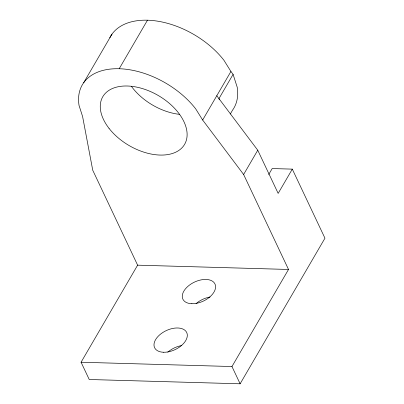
<?xml version="1.0" encoding="UTF-8"?>
<svg xmlns="http://www.w3.org/2000/svg" width="404" height="404" viewBox="0 0 404 404"><rect width="100%" height="100%" fill="white"/><g stroke="black" fill="none" stroke-linecap="round" stroke-linejoin="round"><path stroke-width="0.61" d="M83.694 82.694L111.969 34.158M268.726 174.488L272.185 168.554L292.304 169.13L324.952 238.198L240.127 383.8L89.233 379.502L81.073 362.236L137.623 265.17L92.728 170.195L82.613 116.594L79.048 105.469A71.008 43.44 30.2 0 1 119.2 68.736L147.475 20.2M240.127 383.8L231.967 366.534L288.517 269.463L243.622 174.493L202.646 120.013L230.921 71.478L223.922 60.257A71.008 43.44 30.2 0 0 160.827 21.74A71.008 43.44 30.2 0 0 109.807 37.739M230.921 71.478L233.088 74.361L218.953 98.632L219.327 99.798M230.325 113.984L232.522 110.206A71.68 43.854 30.2 0 0 237.209 87.213L233.088 74.361M243.622 174.493L257.757 150.222L216.781 95.743M292.304 169.13L278.164 193.395L257.757 150.222M137.623 265.17L288.517 269.463M81.073 362.236L231.967 366.534M202.646 120.013L195.647 108.787A71.008 43.44 30.2 0 0 119.2 68.736M167.817 352.136A17.751 10.484 -25.3 0 1 181.739 345.556M196.091 303.606A17.751 10.484 -25.3 0 1 210.014 297.021M179.406 114.337A47.339 28.962 30.2 0 1 131.441 86.37M163.585 352.253A17.751 10.484 -25.3 0 0 187.259 334.421A17.751 10.484 -25.3 0 0 161.12 333.679A17.751 10.484 -25.3 0 0 163.585 352.253M191.86 303.717A17.751 10.484 -25.3 0 0 215.534 285.891A17.751 10.484 -25.3 0 0 189.395 285.143A17.751 10.484 -25.3 0 0 191.86 303.717M109.045 128.371A47.339 28.962 30.2 0 0 183.684 145.768A47.339 28.962 30.2 0 0 138.33 87.476A47.339 28.962 30.2 0 0 109.045 128.371"/></g></svg>
